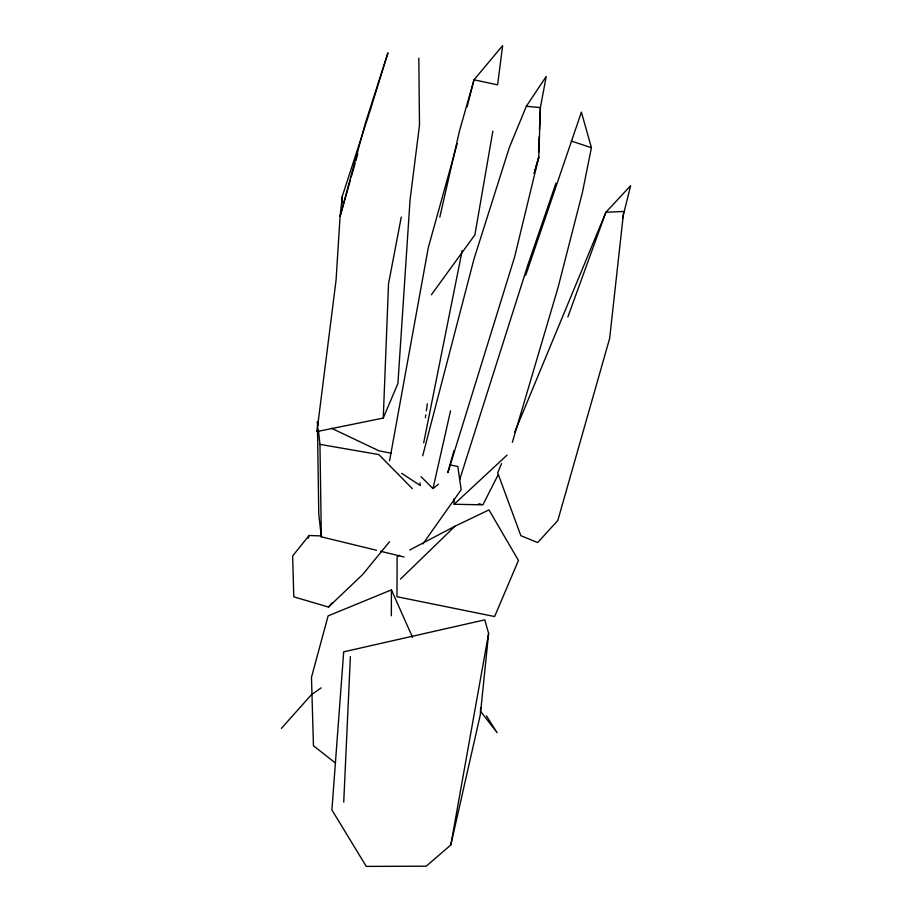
<?xml version="1.0" encoding="UTF-8"?>
<svg xmlns="http://www.w3.org/2000/svg" width="912" height="912" viewBox="0 0 912 912"><rect width="100%" height="100%" fill="white"/><g stroke="black" fill="none" stroke-linecap="round" stroke-linejoin="round"><path stroke-width="1.37" d="M391.351 615.794L391.419 589.882L328.115 615.896L311.482 677.32L313.454 745.742L335.536 763.127M368.927 114.388L342.342 196.114L340.073 216.452L336.072 280.064L316.954 431.57L383.257 418.072L388.535 283.735L401.291 217.01M538.547 152.27L539.174 136.925M539.459 129.937L540.383 107.605L546.22 76.448L526.349 106.259L509.318 147.573L474.023 258.928L422.689 455.806M343.733 802.172L350.379 656.594M480.67 707.564L480.328 714.643L450.802 844.991L426.2 866.195L366.259 866.4L331.9 809.924L343.687 651.829L484.796 619.852L488.615 633.395L480.681 711.394L497.086 732.655L486.472 715.886M341.989 203.228L342.342 196.114M425.402 417.73L425.779 414.937M426.36 410.753L427.318 403.788M622.52 218.458L630.614 185.706L605.899 212.268L514.664 432.242M492.856 131.111L474.89 234.874L431.387 294.77M450.802 844.991L488.615 633.395M389.584 460.742L428.275 247.722L457.22 143.606M423.692 442.844L462.19 250.572M525.745 275.185L581.4 112.153L591.432 147.71L582.403 192.535L558.019 287.656L512.339 442.331M421.025 476.68L432.983 488.604L450.539 410.845M439.812 217.136L459.523 130.781L474.023 79.8L502.649 45.6L497.61 84.85L474.023 79.8L467.138 106.818M308.359 538.228L309.043 535.504L321.731 535.948M350.482 179.71L340.073 216.452L365.381 123.097L387.953 52.839L369.36 113.042M351.245 176.996L355.099 163.385M355.874 160.66L357.8 153.866M447.792 472.53L454.016 450.642M535.059 170.077L538.787 157.183L540.383 107.605L526.349 106.259M533.965 173.508L535.173 169.427M535.971 166.714L538.787 157.183L514.653 256.819L447.906 472.576M459.659 479.666L527.752 265.289L555.989 183.141M567.88 316.943L605.899 212.268L623.694 211.459L609.661 338.341L557.825 520.467L537.658 542.583L520.843 535.663L497.69 472.781L501.52 463.627M383.257 418.072L397.917 383.45L410.069 199.717L419.497 125.218L418.813 58.174M316.954 431.57L318.083 428.993M498.248 474.593L482.893 504.826L454.13 504.256L454.073 498.693M422.872 543.974L461.164 489.71L457.824 466.477L449.525 464.835M309.043 535.504L292.638 555.989L293.789 596.847L328.48 607.061L362.668 574.514L389.527 541.728M328.48 607.061L332.128 602.786M281.386 728.403L311.14 695.001L321.115 687.876M400.436 579.131L454.974 526.224L488.946 509.911L518.461 560.424L494.623 616.535L396.994 596.744L397.119 556.616L399.638 555.294M454.13 504.256L507.061 455.111M432.983 488.604L438.501 484.181M409.693 550.004L454.974 526.224M318.47 430.954L319.964 444.372L378.811 454.564L412.349 488.65M391.419 453.287L378.97 450.813L331.535 428.275M317.878 425.596L317.422 421.572L318.778 514.037L321.32 536.837L376.451 550.255M380.589 551.27L404.016 556.97M478.777 503.755L481.525 504.473M571.402 141.086L591.432 147.71M401.656 473.339L420.307 485.549L419.908 482.847M391.419 589.882L412.555 637.363M319.964 444.372L321.32 536.837"/></g></svg>
